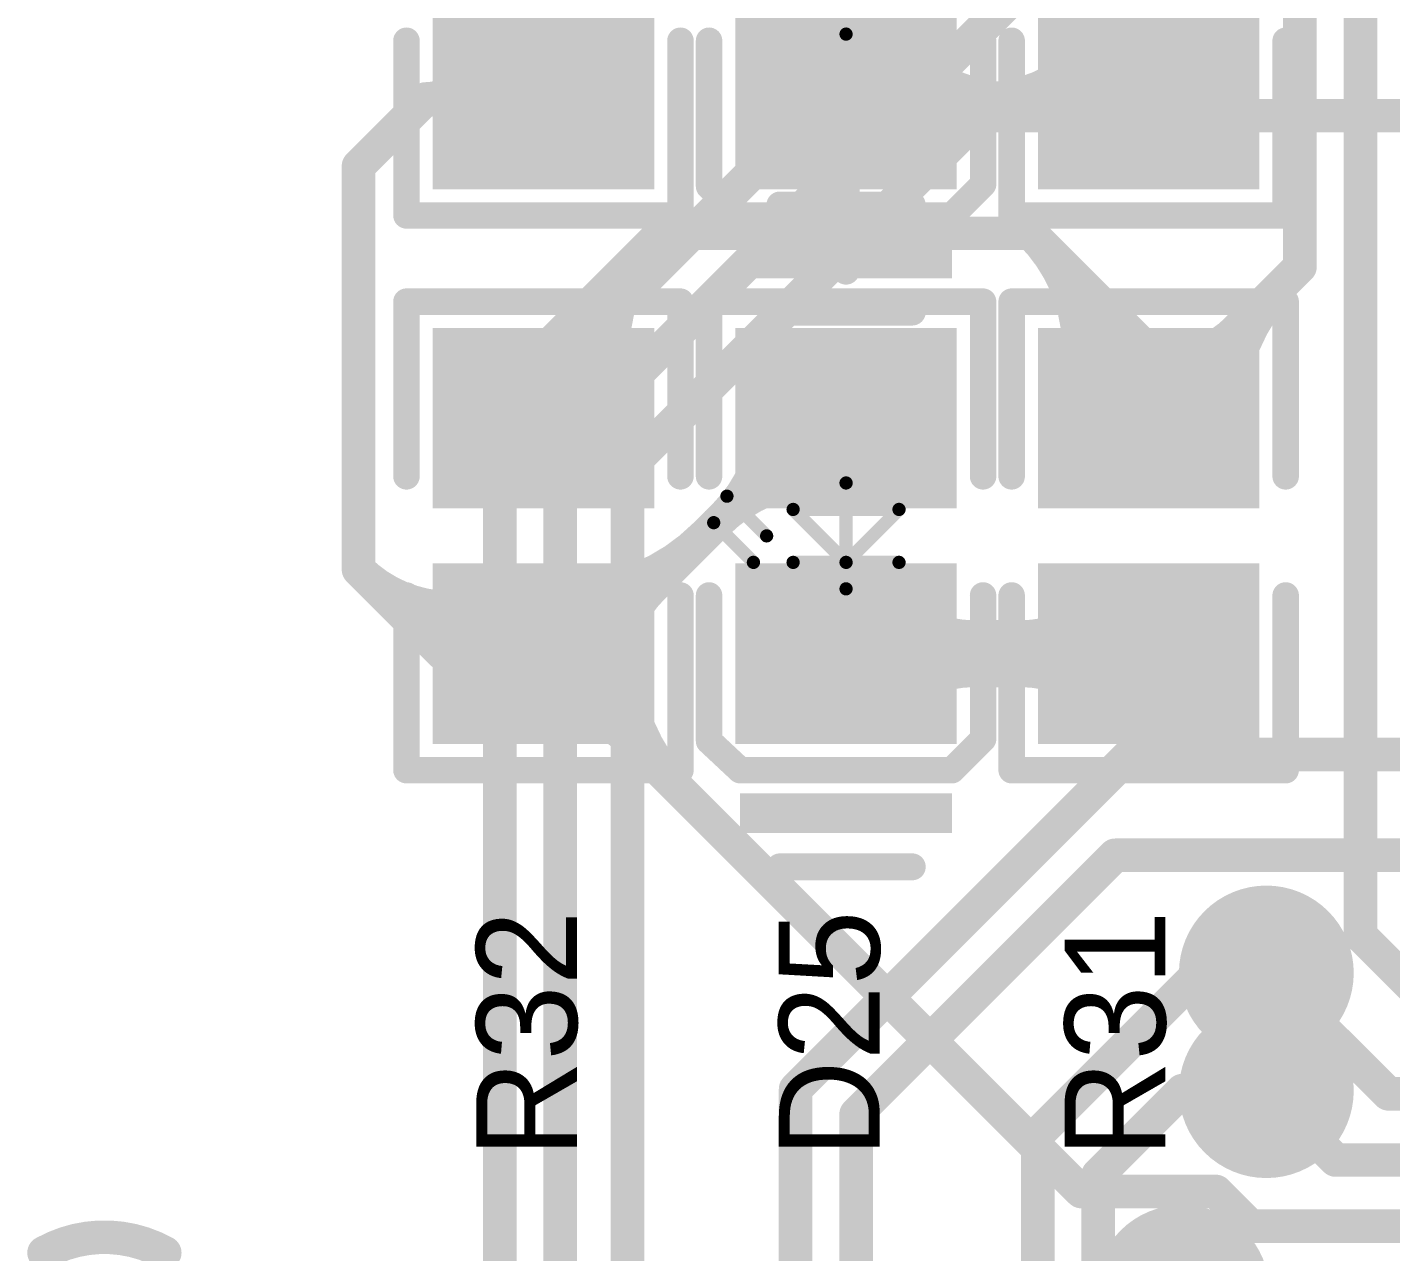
# Model space of a CAD drawing. Header units: millimetres. Extents: x 3.32 to 12.49, y 5.66 to 10.73.
# Drawn here: x 5.6735 to 6.079, y 6.5607 to 6.9249 of the extents above; entities that cross this region are included whole.
import ezdxf

# ---------------------------------------------------------------- set-up
doc = ezdxf.new("R2010")
doc.units = ezdxf.units.MM
doc.header["$MEASUREMENT"] = 0
for name, color, linetype in [('BottomLayer', 5, 'Continuous'), ('InternalPlane1', 76, 'Continuous'), ('InternalPlane2', 16, 'Continuous'), ('Mechanical13', 56, 'Continuous'), ('Mechanical15', 56, 'Continuous'), ('MultiLayer', 9, 'Continuous'), ('TopLayer', 1, 'Continuous'), ('TopOverlay', 2, 'Continuous'), ('TopPaste', 8, 'Continuous'), ('TopSolder', 216, 'Continuous'), ('ViaHoleLayer', 16, 'Continuous')]:
    doc.layers.add(name, color=color, linetype=linetype)

# ---------------------------------------------------------------- blocks, each defined once
blk = doc.blocks.new('0805_R_306')
at = {"layer": 'TopLayer'}
for points in [[(-0.05787, -0.02894), (-0.0122, -0.02894), (-0.05787, 0.02894), (-0.0122, 0.02894)], [(0.0122, -0.02894), (0.05787, -0.02894), (0.0122, 0.02894), (0.05787, 0.02894)]]:
    blk.add_solid(points, dxfattribs=at)
at = {"layer": 'TopOverlay', "const_width": 0.00787}
for points in [[(-0.01772, 0.04075), (-0.06968, 0.04075)], [(-0.06968, -0.04075), (-0.06968, 0.04075)], [(0.06968, 0.04075), (0.01772, 0.04075)], [(0.06968, -0.04075), (0.06968, 0.04075)], [(-0.01772, -0.04075), (-0.06968, -0.04075)], [(0.06968, -0.04075), (0.01772, -0.04075)]]:
    blk.add_lwpolyline(points, dxfattribs=at)
at = {"layer": 'TopOverlay', "const_width": 0.00394}
for points in [[(-0.07165, 0.04075, 1), (-0.06772, 0.04075, 1)], [(-0.07165, 0.04075, 1), (-0.06772, 0.04075, 1)], [(-0.01969, 0.04075, 1), (-0.01575, 0.04075, 1)], [(0.01575, 0.04075, 1), (0.01969, 0.04075, 1)], [(0.06772, 0.04075, 1), (0.07165, 0.04075, 1)], [(0.06772, 0.04075, 1), (0.07165, 0.04075, 1)], [(-0.07165, -0.04075, 1), (-0.06772, -0.04075, 1)], [(-0.07165, -0.04075, 1), (-0.06772, -0.04075, 1)], [(-0.01969, -0.04075, 1), (-0.01575, -0.04075, 1)], [(0.01575, -0.04075, 1), (0.01969, -0.04075, 1)], [(0.06772, -0.04075, 1), (0.07165, -0.04075, 1)], [(0.06772, -0.04075, 1), (0.07165, -0.04075, 1)]]:
    blk.add_lwpolyline(points, format="xyb", close=True, dxfattribs=at)
at = {"layer": 'TopPaste'}
for points in [[(-0.05787, -0.02894), (-0.0122, -0.02894), (-0.05787, 0.02894), (-0.0122, 0.02894)], [(0.0122, -0.02894), (0.05787, -0.02894), (0.0122, 0.02894), (0.05787, 0.02894)]]:
    blk.add_solid(points, dxfattribs=at)
at = {"layer": 'TopSolder'}
for points in [[(-0.06187, -0.03294), (-0.0082, -0.03294), (-0.06187, 0.03294), (-0.0082, 0.03294)], [(0.0082, -0.03294), (0.06187, -0.03294), (0.0082, 0.03294), (0.06187, 0.03294)]]:
    blk.add_solid(points, dxfattribs=at)
blk = doc.blocks.new('0805_R_308')
at = {"layer": 'TopLayer'}
for points in [[(-0.05787, -0.02894), (-0.0122, -0.02894), (-0.05787, 0.02894), (-0.0122, 0.02894)], [(0.0122, -0.02894), (0.05787, -0.02894), (0.0122, 0.02894), (0.05787, 0.02894)]]:
    blk.add_solid(points, dxfattribs=at)
at = {"layer": 'TopOverlay', "const_width": 0.00787}
for points in [[(-0.06968, 0.04075), (-0.01772, 0.04075)], [(-0.06968, 0.04075), (-0.06968, -0.04075)], [(0.01772, 0.04075), (0.06968, 0.04075)], [(0.06968, 0.04075), (0.06968, -0.04075)], [(-0.06968, -0.04075), (-0.01772, -0.04075)], [(0.01772, -0.04075), (0.06968, -0.04075)]]:
    blk.add_lwpolyline(points, dxfattribs=at)
at = {"layer": 'TopOverlay', "const_width": 0.00394}
for points in [[(-0.07165, 0.04075, 1), (-0.06772, 0.04075, 1)], [(-0.07165, 0.04075, 1), (-0.06772, 0.04075, 1)], [(-0.01969, 0.04075, 1), (-0.01575, 0.04075, 1)], [(0.01575, 0.04075, 1), (0.01969, 0.04075, 1)], [(0.06772, 0.04075, 1), (0.07165, 0.04075, 1)], [(0.06772, 0.04075, 1), (0.07165, 0.04075, 1)], [(-0.07165, -0.04075, 1), (-0.06772, -0.04075, 1)], [(-0.07165, -0.04075, 1), (-0.06772, -0.04075, 1)], [(-0.01969, -0.04075, 1), (-0.01575, -0.04075, 1)], [(0.01575, -0.04075, 1), (0.01969, -0.04075, 1)], [(0.06772, -0.04075, 1), (0.07165, -0.04075, 1)], [(0.06772, -0.04075, 1), (0.07165, -0.04075, 1)]]:
    blk.add_lwpolyline(points, format="xyb", close=True, dxfattribs=at)
at = {"layer": 'TopPaste'}
for points in [[(-0.05787, -0.02894), (-0.0122, -0.02894), (-0.05787, 0.02894), (-0.0122, 0.02894)], [(0.0122, -0.02894), (0.05787, -0.02894), (0.0122, 0.02894), (0.05787, 0.02894)]]:
    blk.add_solid(points, dxfattribs=at)
at = {"layer": 'TopSolder'}
for points in [[(-0.06187, -0.03294), (-0.0082, -0.03294), (-0.06187, 0.03294), (-0.0082, 0.03294)], [(0.0082, -0.03294), (0.06187, -0.03294), (0.0082, 0.03294), (0.06187, 0.03294)]]:
    blk.add_solid(points, dxfattribs=at)
blk = doc.blocks.new('0805_R_309')
at = {"layer": 'TopLayer'}
for points in [[(-0.05787, -0.02894), (-0.0122, -0.02894), (-0.05787, 0.02894), (-0.0122, 0.02894)], [(0.0122, -0.02894), (0.05787, -0.02894), (0.0122, 0.02894), (0.05787, 0.02894)]]:
    blk.add_solid(points, dxfattribs=at)
at = {"layer": 'TopOverlay', "const_width": 0.00787}
for points in [[(-0.06968, 0.04075), (-0.01772, 0.04075)], [(-0.06968, 0.04075), (-0.06968, -0.04075)], [(0.01772, 0.04075), (0.06968, 0.04075)], [(0.06968, 0.04075), (0.06968, -0.04075)], [(-0.06968, -0.04075), (-0.01772, -0.04075)], [(0.01772, -0.04075), (0.06968, -0.04075)]]:
    blk.add_lwpolyline(points, dxfattribs=at)
at = {"layer": 'TopOverlay', "const_width": 0.00394}
for points in [[(-0.07165, 0.04075, 1), (-0.06772, 0.04075, 1)], [(-0.07165, 0.04075, 1), (-0.06772, 0.04075, 1)], [(-0.01969, 0.04075, 1), (-0.01575, 0.04075, 1)], [(0.01575, 0.04075, 1), (0.01969, 0.04075, 1)], [(0.06772, 0.04075, 1), (0.07165, 0.04075, 1)], [(0.06772, 0.04075, 1), (0.07165, 0.04075, 1)], [(-0.07165, -0.04075, 1), (-0.06772, -0.04075, 1)], [(-0.07165, -0.04075, 1), (-0.06772, -0.04075, 1)], [(-0.01969, -0.04075, 1), (-0.01575, -0.04075, 1)], [(0.01575, -0.04075, 1), (0.01969, -0.04075, 1)], [(0.06772, -0.04075, 1), (0.07165, -0.04075, 1)], [(0.06772, -0.04075, 1), (0.07165, -0.04075, 1)]]:
    blk.add_lwpolyline(points, format="xyb", close=True, dxfattribs=at)
at = {"layer": 'TopPaste'}
for points in [[(-0.05787, -0.02894), (-0.0122, -0.02894), (-0.05787, 0.02894), (-0.0122, 0.02894)], [(0.0122, -0.02894), (0.05787, -0.02894), (0.0122, 0.02894), (0.05787, 0.02894)]]:
    blk.add_solid(points, dxfattribs=at)
at = {"layer": 'TopSolder'}
for points in [[(-0.06187, -0.03294), (-0.0082, -0.03294), (-0.06187, 0.03294), (-0.0082, 0.03294)], [(0.0082, -0.03294), (0.06187, -0.03294), (0.0082, 0.03294), (0.06187, 0.03294)]]:
    blk.add_solid(points, dxfattribs=at)
blk = doc.blocks.new('0805_LED_S1_372')
at = {"layer": 'Mechanical13', "const_width": 0.00394}
for points in [[(0.00394, 0.03937), (-0.00787, 0.02756)], [(0.01181, 0.03543), (0, 0.02362)], [(-0.00787, 0.01575), (-0.00787, -0.01575)], [(0.00787, 0.01575), (-0.00787, 0)], [(0.00787, 0.01575), (0.00787, -0.01575)], [(-0.01575, 0), (0.01575, 0)], [(-0.00787, 0), (0.00787, -0.01575)]]:
    blk.add_lwpolyline(points, dxfattribs=at)
at = {"layer": 'Mechanical13', "const_width": 0.00197}
for points in [[(0.00295, 0.03937, 1), (0.00492, 0.03937, 1)], [(0.01083, 0.03543, 1), (0.0128, 0.03543, 1)], [(-0.00886, 0.02756, 1), (-0.00689, 0.02756, 1)], [(-0.00098, 0.02362, 1), (0.00098, 0.02362, 1)], [(-0.00886, 0.01575, 1), (-0.00689, 0.01575, 1)], [(0.00689, 0.01575, 1), (0.00886, 0.01575, 1)], [(0.00689, 0.01575, 1), (0.00886, 0.01575, 1)], [(-0.01673, 0, 1), (-0.01476, 0, 1)], [(-0.00886, 0, 1), (-0.00689, 0, 1)], [(-0.00886, 0, 1), (-0.00689, 0, 1)], [(0.01476, 0, 1), (0.01673, 0, 1)], [(-0.00886, -0.01575, 1), (-0.00689, -0.01575, 1)], [(0.00689, -0.01575, 1), (0.00886, -0.01575, 1)], [(0.00689, -0.01575, 1), (0.00886, -0.01575, 1)]]:
    blk.add_lwpolyline(points, format="xyb", close=True, dxfattribs=at)
at = {"layer": 'Mechanical15', "const_width": 0.004}
for points in [[(-0.10043, 0.01969, 1), (-0.09643, 0.01969, 1)], [(0.09643, 0.01969, 1), (0.10043, 0.01969, 1)], [(0.07674, 0, 1), (0.08074, 0, 1)], [(0.11611, 0, 1), (0.12011, 0, 1)], [(-0.10043, -0.01969, 1), (-0.09643, -0.01969, 1)], [(0.09643, -0.01969, 1), (0.10043, -0.01969, 1)]]:
    blk.add_lwpolyline(points, format="xyb", close=True, dxfattribs=at)
at = {"layer": 'Mechanical15', "const_width": 0.008}
for points in [[(-0.09843, 0.01969), (-0.09843, -0.01969)], [(0.09843, 0.01969), (0.09843, -0.01969)], [(0.07874, 0), (0.11811, 0)]]:
    blk.add_lwpolyline(points, dxfattribs=at)
at = {"layer": 'TopLayer'}
for points in [[(-0.0122, 0.02894), (-0.05787, 0.02894), (-0.0122, -0.02894), (-0.05787, -0.02894)], [(0.05787, 0.02894), (0.0122, 0.02894), (0.05787, -0.02894), (0.0122, -0.02894)]]:
    blk.add_solid(points, dxfattribs=at)
at = {"layer": 'TopOverlay', "const_width": 0.00787}
for points in [[(-0.06102, 0.04075), (-0.06968, 0.0315)], [(-0.06102, 0.04075), (-0.01772, 0.04075)], [(0.01772, 0.04075), (0.06968, 0.04075)], [(0.06968, 0.04075), (0.06968, -0.04075)], [(-0.06968, 0.0315), (-0.06968, -0.0315)], [(-0.06968, -0.0315), (-0.06043, -0.04075)], [(-0.06043, -0.04075), (-0.01772, -0.04075)], [(0.01772, -0.04075), (0.06968, -0.04075)]]:
    blk.add_lwpolyline(points, dxfattribs=at)
at = {"layer": 'TopOverlay', "const_width": 0.00394}
for points in [[(-0.06299, 0.04075, 1), (-0.05906, 0.04075, 1)], [(-0.06299, 0.04075, 1), (-0.05906, 0.04075, 1)], [(-0.01969, 0.04075, 1), (-0.01575, 0.04075, 1)], [(0.01575, 0.04075, 1), (0.01969, 0.04075, 1)], [(0.06772, 0.04075, 1), (0.07165, 0.04075, 1)], [(0.06772, 0.04075, 1), (0.07165, 0.04075, 1)], [(-0.07165, 0.0315, 1), (-0.06772, 0.0315, 1)], [(-0.07165, 0.0315, 1), (-0.06772, 0.0315, 1)], [(-0.07165, -0.0315, 1), (-0.06772, -0.0315, 1)], [(-0.07165, -0.0315, 1), (-0.06772, -0.0315, 1)], [(-0.0624, -0.04075, 1), (-0.05846, -0.04075, 1)], [(-0.0624, -0.04075, 1), (-0.05846, -0.04075, 1)], [(-0.01969, -0.04075, 1), (-0.01575, -0.04075, 1)], [(0.01575, -0.04075, 1), (0.01969, -0.04075, 1)], [(0.06772, -0.04075, 1), (0.07165, -0.04075, 1)], [(0.06772, -0.04075, 1), (0.07165, -0.04075, 1)]]:
    blk.add_lwpolyline(points, format="xyb", close=True, dxfattribs=at)
at = {"layer": 'TopOverlay'}
blk.add_solid([(-0.08839, -0.0315), (-0.07657, -0.0315), (-0.08839, 0.0315), (-0.07657, 0.0315)], dxfattribs=at)
at = {"layer": 'TopPaste'}
for points in [[(-0.0122, 0.02894), (-0.05787, 0.02894), (-0.0122, -0.02894), (-0.05787, -0.02894)], [(0.05787, 0.02894), (0.0122, 0.02894), (0.05787, -0.02894), (0.0122, -0.02894)]]:
    blk.add_solid(points, dxfattribs=at)
at = {"layer": 'TopSolder'}
for points in [[(-0.0082, 0.03294), (-0.06187, 0.03294), (-0.0082, -0.03294), (-0.06187, -0.03294)], [(0.06187, 0.03294), (0.0082, 0.03294), (0.06187, -0.03294), (0.0082, -0.03294)]]:
    blk.add_solid(points, dxfattribs=at)
blk = doc.blocks.new('0805_LED_S1_465')
at = {"layer": 'Mechanical13', "const_width": 0.00394}
for points in [[(0.00394, 0.03937), (-0.00787, 0.02756)], [(0.01181, 0.03543), (0, 0.02362)], [(-0.00787, 0.01575), (-0.00787, -0.01575)], [(0.00787, 0.01575), (-0.00787, 0)], [(0.00787, 0.01575), (0.00787, -0.01575)], [(-0.01575, 0), (0.01575, 0)], [(-0.00787, 0), (0.00787, -0.01575)]]:
    blk.add_lwpolyline(points, dxfattribs=at)
at = {"layer": 'Mechanical13', "const_width": 0.00197}
for points in [[(0.00295, 0.03937, 1), (0.00492, 0.03937, 1)], [(0.01083, 0.03543, 1), (0.0128, 0.03543, 1)], [(-0.00886, 0.02756, 1), (-0.00689, 0.02756, 1)], [(-0.00098, 0.02362, 1), (0.00098, 0.02362, 1)], [(-0.00886, 0.01575, 1), (-0.00689, 0.01575, 1)], [(0.00689, 0.01575, 1), (0.00886, 0.01575, 1)], [(0.00689, 0.01575, 1), (0.00886, 0.01575, 1)], [(-0.01673, 0, 1), (-0.01476, 0, 1)], [(-0.00886, 0, 1), (-0.00689, 0, 1)], [(-0.00886, 0, 1), (-0.00689, 0, 1)], [(0.01476, 0, 1), (0.01673, 0, 1)], [(-0.00886, -0.01575, 1), (-0.00689, -0.01575, 1)], [(0.00689, -0.01575, 1), (0.00886, -0.01575, 1)], [(0.00689, -0.01575, 1), (0.00886, -0.01575, 1)]]:
    blk.add_lwpolyline(points, format="xyb", close=True, dxfattribs=at)
at = {"layer": 'Mechanical15', "const_width": 0.004}
for points in [[(-0.10043, 0.01969, 1), (-0.09643, 0.01969, 1)], [(0.09643, 0.01969, 1), (0.10043, 0.01969, 1)], [(0.07674, 0, 1), (0.08074, 0, 1)], [(0.11611, 0, 1), (0.12011, 0, 1)], [(-0.10043, -0.01969, 1), (-0.09643, -0.01969, 1)], [(0.09643, -0.01969, 1), (0.10043, -0.01969, 1)]]:
    blk.add_lwpolyline(points, format="xyb", close=True, dxfattribs=at)
at = {"layer": 'Mechanical15', "const_width": 0.008}
for points in [[(-0.09843, 0.01969), (-0.09843, -0.01969)], [(0.09843, 0.01969), (0.09843, -0.01969)], [(0.07874, 0), (0.11811, 0)]]:
    blk.add_lwpolyline(points, dxfattribs=at)
at = {"layer": 'TopLayer'}
for points in [[(-0.0122, 0.02894), (-0.05787, 0.02894), (-0.0122, -0.02894), (-0.05787, -0.02894)], [(0.05787, 0.02894), (0.0122, 0.02894), (0.05787, -0.02894), (0.0122, -0.02894)]]:
    blk.add_solid(points, dxfattribs=at)
at = {"layer": 'TopOverlay', "const_width": 0.00787}
for points in [[(-0.06102, 0.04075), (-0.06968, 0.0315)], [(-0.06102, 0.04075), (-0.01772, 0.04075)], [(0.01772, 0.04075), (0.06968, 0.04075)], [(0.06968, 0.04075), (0.06968, -0.04075)], [(-0.06968, 0.0315), (-0.06968, -0.0315)], [(-0.06968, -0.0315), (-0.06043, -0.04075)], [(-0.06043, -0.04075), (-0.01772, -0.04075)], [(0.01772, -0.04075), (0.06968, -0.04075)]]:
    blk.add_lwpolyline(points, dxfattribs=at)
at = {"layer": 'TopOverlay', "const_width": 0.00394}
for points in [[(-0.06299, 0.04075, 1), (-0.05906, 0.04075, 1)], [(-0.06299, 0.04075, 1), (-0.05906, 0.04075, 1)], [(-0.01969, 0.04075, 1), (-0.01575, 0.04075, 1)], [(0.01575, 0.04075, 1), (0.01969, 0.04075, 1)], [(0.06772, 0.04075, 1), (0.07165, 0.04075, 1)], [(0.06772, 0.04075, 1), (0.07165, 0.04075, 1)], [(-0.07165, 0.0315, 1), (-0.06772, 0.0315, 1)], [(-0.07165, 0.0315, 1), (-0.06772, 0.0315, 1)], [(-0.07165, -0.0315, 1), (-0.06772, -0.0315, 1)], [(-0.07165, -0.0315, 1), (-0.06772, -0.0315, 1)], [(-0.0624, -0.04075, 1), (-0.05846, -0.04075, 1)], [(-0.0624, -0.04075, 1), (-0.05846, -0.04075, 1)], [(-0.01969, -0.04075, 1), (-0.01575, -0.04075, 1)], [(0.01575, -0.04075, 1), (0.01969, -0.04075, 1)], [(0.06772, -0.04075, 1), (0.07165, -0.04075, 1)], [(0.06772, -0.04075, 1), (0.07165, -0.04075, 1)]]:
    blk.add_lwpolyline(points, format="xyb", close=True, dxfattribs=at)
at = {"layer": 'TopOverlay'}
blk.add_solid([(-0.08839, -0.0315), (-0.07657, -0.0315), (-0.08839, 0.0315), (-0.07657, 0.0315)], dxfattribs=at)
at = {"layer": 'TopPaste'}
for points in [[(-0.0122, 0.02894), (-0.05787, 0.02894), (-0.0122, -0.02894), (-0.05787, -0.02894)], [(0.05787, 0.02894), (0.0122, 0.02894), (0.05787, -0.02894), (0.0122, -0.02894)]]:
    blk.add_solid(points, dxfattribs=at)
at = {"layer": 'TopSolder'}
for points in [[(-0.0082, 0.03294), (-0.06187, 0.03294), (-0.0082, -0.03294), (-0.06187, -0.03294)], [(0.06187, 0.03294), (0.0082, 0.03294), (0.06187, -0.03294), (0.0082, -0.03294)]]:
    blk.add_solid(points, dxfattribs=at)
blk = doc.blocks.new('0805_R_466')
at = {"layer": 'TopLayer'}
for points in [[(-0.05787, -0.02894), (-0.0122, -0.02894), (-0.05787, 0.02894), (-0.0122, 0.02894)], [(0.0122, -0.02894), (0.05787, -0.02894), (0.0122, 0.02894), (0.05787, 0.02894)]]:
    blk.add_solid(points, dxfattribs=at)
at = {"layer": 'TopOverlay', "const_width": 0.00787}
for points in [[(-0.06968, 0.04075), (-0.01772, 0.04075)], [(-0.06968, 0.04075), (-0.06968, -0.04075)], [(0.01772, 0.04075), (0.06968, 0.04075)], [(0.06968, 0.04075), (0.06968, -0.04075)], [(-0.06968, -0.04075), (-0.01772, -0.04075)], [(0.01772, -0.04075), (0.06968, -0.04075)]]:
    blk.add_lwpolyline(points, dxfattribs=at)
at = {"layer": 'TopOverlay', "const_width": 0.00394}
for points in [[(-0.07165, 0.04075, 1), (-0.06772, 0.04075, 1)], [(-0.07165, 0.04075, 1), (-0.06772, 0.04075, 1)], [(-0.01969, 0.04075, 1), (-0.01575, 0.04075, 1)], [(0.01575, 0.04075, 1), (0.01969, 0.04075, 1)], [(0.06772, 0.04075, 1), (0.07165, 0.04075, 1)], [(0.06772, 0.04075, 1), (0.07165, 0.04075, 1)], [(-0.07165, -0.04075, 1), (-0.06772, -0.04075, 1)], [(-0.07165, -0.04075, 1), (-0.06772, -0.04075, 1)], [(-0.01969, -0.04075, 1), (-0.01575, -0.04075, 1)], [(0.01575, -0.04075, 1), (0.01969, -0.04075, 1)], [(0.06772, -0.04075, 1), (0.07165, -0.04075, 1)], [(0.06772, -0.04075, 1), (0.07165, -0.04075, 1)]]:
    blk.add_lwpolyline(points, format="xyb", close=True, dxfattribs=at)
at = {"layer": 'TopPaste'}
for points in [[(-0.05787, -0.02894), (-0.0122, -0.02894), (-0.05787, 0.02894), (-0.0122, 0.02894)], [(0.0122, -0.02894), (0.05787, -0.02894), (0.0122, 0.02894), (0.05787, 0.02894)]]:
    blk.add_solid(points, dxfattribs=at)
at = {"layer": 'TopSolder'}
for points in [[(-0.06187, -0.03294), (-0.0082, -0.03294), (-0.06187, 0.03294), (-0.0082, 0.03294)], [(0.0082, -0.03294), (0.06187, -0.03294), (0.0082, 0.03294), (0.06187, 0.03294)]]:
    blk.add_solid(points, dxfattribs=at)

msp = doc.modelspace()

# ---------------------------------------------------------------- linework, layer by layer
at = {"layer": 'BottomLayer', "const_width": 0.01}
for points in [[(5.81401, 6.80657), (5.9711, 6.96366)], [(5.83201, 6.79912), (5.96655, 6.93366)], [(5.85201, 6.79366), (5.95701, 6.89866)], [(5.95701, 6.89866), (6.24701, 6.89866)], [(5.81401, 6.10031), (5.81401, 6.80657)], [(5.83201, 6.09285), (5.83201, 6.79912)], [(5.85201, 5.81866), (5.85201, 6.79366)], [(5.90201, 6.60912), (6.00155, 6.70866)], [(6.00155, 6.70866), (6.11701, 6.70866)], [(5.92001, 6.60166), (5.99701, 6.67866)], [(5.99701, 6.67866), (6.11701, 6.67866)], [(5.97401, 6.59566), (6.02201, 6.64366)], [(6.02201, 6.64366), (6.04201, 6.64366)], [(5.90201, 5.84866), (5.90201, 6.60912)], [(5.99201, 6.58366), (6.01701, 6.60866)], [(6.01701, 6.60866), (6.04201, 6.60866)], [(5.92001, 5.86566), (5.92001, 6.60166)], [(5.97401, 6.04866), (5.97401, 6.59566)], [(5.99201, 6.05866), (5.99201, 6.58366)]]:
    msp.add_lwpolyline(points, dxfattribs=at)
at = {"layer": 'BottomLayer'}
for points, const_width in [([(5.95451, 6.89866, 1), (5.95951, 6.89866, 1)], 0.005), ([(5.95451, 6.89866, 1), (5.95951, 6.89866, 1)], 0.005), ([(5.81151, 6.80657, 1), (5.81651, 6.80657, 1)], 0.005), ([(5.81151, 6.80657, 1), (5.81651, 6.80657, 1)], 0.005), ([(5.82951, 6.79912, 1), (5.83451, 6.79912, 1)], 0.005), ([(5.82951, 6.79912, 1), (5.83451, 6.79912, 1)], 0.005), ([(5.84951, 6.79366, 1), (5.85451, 6.79366, 1)], 0.005), ([(5.84951, 6.79366, 1), (5.85451, 6.79366, 1)], 0.005), ([(5.99905, 6.70866, 1), (6.00405, 6.70866, 1)], 0.005), ([(5.99905, 6.70866, 1), (6.00405, 6.70866, 1)], 0.005), ([(5.99451, 6.67866, 1), (5.99951, 6.67866, 1)], 0.005), ([(5.99451, 6.67866, 1), (5.99951, 6.67866, 1)], 0.005), ([(6.03601, 6.64366, 1), (6.04801, 6.64366, 1)], 0.012), ([(6.03456, 6.64861, 1), (6.03956, 6.64861, 1)], 0.005), ([(6.01951, 6.64366, 1), (6.02451, 6.64366, 1)], 0.005), ([(6.01951, 6.64366, 1), (6.02451, 6.64366, 1)], 0.005), ([(6.02261, 6.64366, 1), (6.02761, 6.64366, 1)], 0.005), ([(6.02261, 6.64366, 1), (6.02761, 6.64366, 1)], 0.005), ([(6.03951, 6.64366, 1), (6.04451, 6.64366, 1)], 0.005), ([(6.03456, 6.63871, 1), (6.03956, 6.63871, 1)], 0.005), ([(6.03601, 6.60866, 1), (6.04801, 6.60866, 1)], 0.012), ([(6.03456, 6.61361, 1), (6.03956, 6.61361, 1)], 0.005), ([(5.89951, 6.60912, 1), (5.90451, 6.60912, 1)], 0.005), ([(5.89951, 6.60912, 1), (5.90451, 6.60912, 1)], 0.005), ([(6.01451, 6.60866, 1), (6.01951, 6.60866, 1)], 0.005), ([(6.01451, 6.60866, 1), (6.01951, 6.60866, 1)], 0.005), ([(6.02261, 6.60866, 1), (6.02761, 6.60866, 1)], 0.005), ([(6.02261, 6.60866, 1), (6.02761, 6.60866, 1)], 0.005), ([(6.03951, 6.60866, 1), (6.04451, 6.60866, 1)], 0.005), ([(5.91751, 6.60166, 1), (5.92251, 6.60166, 1)], 0.005), ([(5.91751, 6.60166, 1), (5.92251, 6.60166, 1)], 0.005), ([(6.03456, 6.60371, 1), (6.03956, 6.60371, 1)], 0.005), ([(5.97151, 6.59566, 1), (5.97651, 6.59566, 1)], 0.005), ([(5.97151, 6.59566, 1), (5.97651, 6.59566, 1)], 0.005), ([(5.98951, 6.58366, 1), (5.99451, 6.58366, 1)], 0.005), ([(5.98951, 6.58366, 1), (5.99451, 6.58366, 1)], 0.005)]:
    msp.add_lwpolyline(points, format="xyb", close=True, dxfattribs=dict(at, const_width=const_width))
at = {"layer": 'BottomLayer', "const_width": 0.01}
for points in [[(6.03706, 6.64861, -0.198912), (6.02511, 6.64366)], [(6.02511, 6.64366, -0.198912), (6.03706, 6.63871)], [(6.03706, 6.61361, -0.198912), (6.02511, 6.60866)], [(6.02511, 6.60866, -0.198912), (6.03706, 6.60371)]]:
    msp.add_lwpolyline(points, format="xyb", dxfattribs=at)
at = {"layer": 'InternalPlane1'}
for points, const_width in [([(6.02901, 6.64366, 1), (6.05501, 6.64366, 1)], 0.026), ([(6.02901, 6.60866, 1), (6.05501, 6.60866, 1)], 0.026), ([(6.00401, 6.54866, 1), (6.03001, 6.54866, 1)], 0.026), ([(5.67598, 6.56043, 1), (5.68098, 6.56043, 1)], 0.005), ([(5.71186, 6.56043, 1), (5.71686, 6.56043, 1)], 0.005)]:
    msp.add_lwpolyline(points, format="xyb", close=True, dxfattribs=dict(at, const_width=const_width))
at = {"layer": 'InternalPlane1', "const_width": 0.01}
msp.add_lwpolyline([(5.67848, 6.56043, -0.258618), (5.71436, 6.56043)], format="xyb", dxfattribs=at)
at = {"layer": 'InternalPlane2', "const_width": 0.026}
for points in [[(6.02901, 6.64366, 1), (6.05501, 6.64366, 1)], [(6.02901, 6.60866, 1), (6.05501, 6.60866, 1)], [(6.00401, 6.54866, 1), (6.03001, 6.54866, 1)]]:
    msp.add_lwpolyline(points, format="xyb", close=True, dxfattribs=at)
at = {"layer": 'MultiLayer', "const_width": 0.012}
for points in [[(6.03601, 6.64366, 1), (6.04801, 6.64366, 1)], [(6.03601, 6.60866, 1), (6.04801, 6.60866, 1)]]:
    msp.add_lwpolyline(points, format="xyb", close=True, dxfattribs=at)
at = {"layer": 'TopLayer'}
for points, const_width in [([(6.07001, 6.65485), (6.07001, 7.02066)], 0.01), ([(6.05201, 6.8537), (6.05201, 6.96366)], 0.01), ([(5.77201, 6.88366), (5.79197, 6.90362)], 0.01), ([(5.79197, 6.90362), (5.82701, 6.90362)], 0.01), ([(5.91701, 6.90362), (6.00701, 6.90362)], 0.01), ([(5.77201, 6.76366), (5.77201, 6.88366)], 0.01), ([(5.82701, 6.82866), (5.86201, 6.86366)], 0.01), ([(5.86201, 6.86366), (5.97201, 6.86366)], 0.01), ([(5.97201, 6.86366), (6.00701, 6.82866)], 0.01), ([(6.00701, 6.8087), (6.05201, 6.8537)], 0.01), ([(5.82701, 6.8087), (5.82701, 6.82866)], 0.01), ([(6.00701, 6.8087), (6.00701, 6.82866)], 0.01), ([(5.83978, 6.73862), (5.90986, 6.8087)], 0.01), ([(5.77201, 6.76366), (5.79705, 6.73862)], 0.01), ([(5.91701, 6.73862), (6.00701, 6.73862)], 0.02), ([(5.79705, 6.73862), (5.82701, 6.73862)], 0.01), ([(5.82701, 6.73862), (5.83978, 6.73862)], 0.01), ([(5.82701, 6.73862), (5.98697, 6.57866)], 0.01), ([(6.07001, 6.65485), (6.09746, 6.6274)], 0.01), ([(6.04201, 6.64366), (6.04236, 6.64366)], 0.01), ([(6.04236, 6.64366), (6.07831, 6.60772)], 0.01), ([(6.04201, 6.60866), (6.06264, 6.58803)], 0.01), ([(6.07831, 6.60772), (6.21976, 6.60772)], 0.01), ([(6.06264, 6.58803), (6.21976, 6.58803)], 0.01), ([(5.98697, 6.57866), (6.02701, 6.57866)], 0.01), ([(6.02701, 6.57866), (6.03732, 6.56835)], 0.01), ([(6.03732, 6.56835), (6.21976, 6.56835)], 0.01)]:
    msp.add_lwpolyline(points, dxfattribs=dict(at, const_width=const_width))
for points, const_width in [([(5.96617, 6.90362, -0.198912), (5.93572, 6.91623)], 0.01), ([(5.98829, 6.91623, -0.198912), (5.95785, 6.90362)], 0.01), ([(5.80497, 6.91164, -0.283419), (5.79197, 6.90362)], 0.01), ([(5.79197, 6.90362, -0.283419), (5.80497, 6.89561)], 0.01), ([(5.93572, 6.89101, -0.198912), (5.96617, 6.90362)], 0.01), ([(5.95785, 6.90362, -0.198912), (5.98829, 6.89101)], 0.01), ([(5.85008, 6.81418, -0.281553), (5.86201, 6.86366)], 0.01), ([(5.97201, 6.86366, -0.281553), (5.98393, 6.81418)], 0.01), ([(5.84057, 6.81111, -0.281553), (5.85044, 6.8521)], 0.01), ([(5.98357, 6.8521, -0.281553), (5.99345, 6.81111)], 0.01), ([(6.03094, 6.8087, -0.198912), (6.04787, 6.84956)], 0.01), ([(5.83105, 6.80804, -0.281553), (5.83888, 6.84054)], 0.01), ([(5.99513, 6.84054, -0.281553), (6.00297, 6.80804)], 0.01), ([(6.03314, 6.83483, -0.198912), (6.01311, 6.82654)], 0.01), ([(6.02094, 6.8087, -0.198912), (6.0308, 6.83249)], 0.01), ([(5.89307, 6.8087, -0.198912), (5.8812, 6.78004)], 0.01), ([(5.87867, 6.77752, -0.198912), (5.91091, 6.79087)], 0.01), ([(5.87494, 6.77378, -0.198912), (5.83311, 6.75646)], 0.01), ([(5.81418, 6.75514, -0.301704), (5.77201, 6.76366)], 0.01), ([(5.85787, 6.75671, -0.198912), (5.83311, 6.74646)], 0.01), ([(5.85094, 6.73862, -0.198912), (5.85884, 6.75768)], 0.01), ([(5.81795, 6.74588, -0.301704), (5.78266, 6.75301)], 0.01), ([(5.9541, 6.73862, -0.198912), (5.93219, 6.7477)], 0.02), ([(5.99183, 6.7477, -0.198912), (5.96992, 6.73862)], 0.02), ([(5.8038, 6.74367, -0.332462), (5.79705, 6.73862)], 0.01), ([(5.93219, 6.72955, -0.198912), (5.9541, 6.73862)], 0.02), ([(5.96992, 6.73862, -0.198912), (5.99183, 6.72955)], 0.02), ([(5.82172, 6.73662, -0.301704), (5.79331, 6.74236)], 0.01), ([(5.79705, 6.73862, -0.332462), (5.8038, 6.73357)], 0.01), ([(5.8508, 6.71483, -0.198912), (5.84094, 6.73862)], 0.01), ([(5.86787, 6.69776, -0.198912), (5.85094, 6.73862)], 0.01), ([(5.83311, 6.72079, -0.198912), (5.85314, 6.71249)], 0.01), ([(6.05371, 6.63232, -0.198912), (6.04901, 6.64366)], 0.01), ([(6.04201, 6.63666, -0.198912), (6.05456, 6.63146)], 0.01), ([(6.05396, 6.59671, -0.198912), (6.04901, 6.60866)], 0.01), ([(6.04201, 6.60166, -0.198912), (6.05396, 6.59671)], 0.01)]:
    msp.add_lwpolyline(points, format="xyb", dxfattribs=dict(at, const_width=const_width))
for points, const_width in [([(5.93322, 6.91623, 1), (5.93822, 6.91623, 1)], 0.005), ([(5.98579, 6.91623, 1), (5.99079, 6.91623, 1)], 0.005), ([(5.80247, 6.91164, 1), (5.80747, 6.91164, 1)], 0.005), ([(5.78947, 6.90362, 1), (5.79447, 6.90362, 1)], 0.005), ([(5.78947, 6.90362, 1), (5.79447, 6.90362, 1)], 0.005), ([(5.78947, 6.90362, 1), (5.79447, 6.90362, 1)], 0.005), ([(5.78947, 6.90362, 1), (5.79447, 6.90362, 1)], 0.005), ([(5.82451, 6.90362, 1), (5.82951, 6.90362, 1)], 0.005), ([(5.91451, 6.90362, 1), (5.91951, 6.90362, 1)], 0.005), ([(5.95535, 6.90362, 1), (5.96035, 6.90362, 1)], 0.005), ([(5.95535, 6.90362, 1), (5.96035, 6.90362, 1)], 0.005), ([(5.96367, 6.90362, 1), (5.96867, 6.90362, 1)], 0.005), ([(5.96367, 6.90362, 1), (5.96867, 6.90362, 1)], 0.005), ([(6.00451, 6.90362, 1), (6.00951, 6.90362, 1)], 0.005), ([(5.80247, 6.89561, 1), (5.80747, 6.89561, 1)], 0.005), ([(5.93322, 6.89101, 1), (5.93822, 6.89101, 1)], 0.005), ([(5.98579, 6.89101, 1), (5.99079, 6.89101, 1)], 0.005), ([(5.76951, 6.88366, 1), (5.77451, 6.88366, 1)], 0.005), ([(5.76951, 6.88366, 1), (5.77451, 6.88366, 1)], 0.005), ([(5.85951, 6.86366, 1), (5.86451, 6.86366, 1)], 0.005), ([(5.85951, 6.86366, 1), (5.86451, 6.86366, 1)], 0.005), ([(5.85951, 6.86366, 1), (5.86451, 6.86366, 1)], 0.005), ([(5.96951, 6.86366, 1), (5.97451, 6.86366, 1)], 0.005), ([(5.96951, 6.86366, 1), (5.97451, 6.86366, 1)], 0.005), ([(5.96951, 6.86366, 1), (5.97451, 6.86366, 1)], 0.005), ([(6.04951, 6.8537, 1), (6.05451, 6.8537, 1)], 0.005), ([(6.04951, 6.8537, 1), (6.05451, 6.8537, 1)], 0.005), ([(5.84794, 6.8521, 1), (5.85294, 6.8521, 1)], 0.005), ([(5.98107, 6.8521, 1), (5.98607, 6.8521, 1)], 0.005), ([(6.04537, 6.84956, 1), (6.05037, 6.84956, 1)], 0.005), ([(5.83638, 6.84054, 1), (5.84138, 6.84054, 1)], 0.005), ([(5.99263, 6.84054, 1), (5.99763, 6.84054, 1)], 0.005), ([(6.0283, 6.83249, 1), (6.0333, 6.83249, 1)], 0.005), ([(6.03064, 6.83483, 1), (6.03564, 6.83483, 1)], 0.005), ([(5.82451, 6.82866, 1), (5.82951, 6.82866, 1)], 0.005), ([(5.82451, 6.82866, 1), (5.82951, 6.82866, 1)], 0.005), ([(6.00451, 6.82866, 1), (6.00951, 6.82866, 1)], 0.005), ([(6.00451, 6.82866, 1), (6.00951, 6.82866, 1)], 0.005), ([(6.01061, 6.82654, 1), (6.01561, 6.82654, 1)], 0.005), ([(5.84758, 6.81418, 1), (5.85258, 6.81418, 1)], 0.005), ([(5.98143, 6.81418, 1), (5.98643, 6.81418, 1)], 0.005), ([(5.82451, 6.8087, 1), (5.82951, 6.8087, 1)], 0.005), ([(5.82855, 6.80804, 1), (5.83355, 6.80804, 1)], 0.005), ([(5.83807, 6.81111, 1), (5.84307, 6.81111, 1)], 0.005), ([(5.89057, 6.8087, 1), (5.89557, 6.8087, 1)], 0.005), ([(5.90736, 6.8087, 1), (5.91236, 6.8087, 1)], 0.005), ([(5.99095, 6.81111, 1), (5.99595, 6.81111, 1)], 0.005), ([(6.00047, 6.80804, 1), (6.00547, 6.80804, 1)], 0.005), ([(6.00451, 6.8087, 1), (6.00951, 6.8087, 1)], 0.005), ([(6.00451, 6.8087, 1), (6.00951, 6.8087, 1)], 0.005), ([(6.01844, 6.8087, 1), (6.02344, 6.8087, 1)], 0.005), ([(6.02844, 6.8087, 1), (6.03344, 6.8087, 1)], 0.005), ([(5.90841, 6.79087, 1), (5.91341, 6.79087, 1)], 0.005), ([(5.8787, 6.78004, 1), (5.8837, 6.78004, 1)], 0.005), ([(5.87617, 6.77752, 1), (5.88117, 6.77752, 1)], 0.005), ([(5.87244, 6.77378, 1), (5.87744, 6.77378, 1)], 0.005), ([(5.76951, 6.76366, 1), (5.77451, 6.76366, 1)], 0.005), ([(5.76951, 6.76366, 1), (5.77451, 6.76366, 1)], 0.005), ([(5.76951, 6.76366, 1), (5.77451, 6.76366, 1)], 0.005), ([(5.83061, 6.75646, 1), (5.83561, 6.75646, 1)], 0.005), ([(5.85537, 6.75671, 1), (5.86037, 6.75671, 1)], 0.005), ([(5.85634, 6.75768, 1), (5.86134, 6.75768, 1)], 0.005), ([(5.78016, 6.75301, 1), (5.78516, 6.75301, 1)], 0.005), ([(5.81168, 6.75514, 1), (5.81668, 6.75514, 1)], 0.005), ([(5.92719, 6.7477, 1), (5.93719, 6.7477, 1)], 0.01), ([(5.98683, 6.7477, 1), (5.99683, 6.7477, 1)], 0.01), ([(5.8013, 6.74367, 1), (5.8063, 6.74367, 1)], 0.005), ([(5.81545, 6.74588, 1), (5.82045, 6.74588, 1)], 0.005), ([(5.83061, 6.74646, 1), (5.83561, 6.74646, 1)], 0.005), ([(5.91201, 6.73862, 1), (5.92201, 6.73862, 1)], 0.01), ([(5.9491, 6.73862, 1), (5.9591, 6.73862, 1)], 0.01), ([(5.9491, 6.73862, 1), (5.9591, 6.73862, 1)], 0.01), ([(5.96492, 6.73862, 1), (5.97492, 6.73862, 1)], 0.01), ([(5.96492, 6.73862, 1), (5.97492, 6.73862, 1)], 0.01), ([(6.00201, 6.73862, 1), (6.01201, 6.73862, 1)], 0.01), ([(5.79081, 6.74236, 1), (5.79581, 6.74236, 1)], 0.005), ([(5.79455, 6.73862, 1), (5.79955, 6.73862, 1)], 0.005), ([(5.79455, 6.73862, 1), (5.79955, 6.73862, 1)], 0.005), ([(5.79455, 6.73862, 1), (5.79955, 6.73862, 1)], 0.005), ([(5.79455, 6.73862, 1), (5.79955, 6.73862, 1)], 0.005), ([(5.81922, 6.73662, 1), (5.82422, 6.73662, 1)], 0.005), ([(5.82451, 6.73862, 1), (5.82951, 6.73862, 1)], 0.005), ([(5.82451, 6.73862, 1), (5.82951, 6.73862, 1)], 0.005), ([(5.82451, 6.73862, 1), (5.82951, 6.73862, 1)], 0.005), ([(5.83728, 6.73862, 1), (5.84228, 6.73862, 1)], 0.005), ([(5.83728, 6.73862, 1), (5.84228, 6.73862, 1)], 0.005), ([(5.83844, 6.73862, 1), (5.84344, 6.73862, 1)], 0.005), ([(5.84844, 6.73862, 1), (5.85344, 6.73862, 1)], 0.005), ([(5.84844, 6.73862, 1), (5.85344, 6.73862, 1)], 0.005), ([(5.8013, 6.73357, 1), (5.8063, 6.73357, 1)], 0.005), ([(5.92719, 6.72955, 1), (5.93719, 6.72955, 1)], 0.01), ([(5.98683, 6.72955, 1), (5.99683, 6.72955, 1)], 0.01), ([(5.83061, 6.72079, 1), (5.83561, 6.72079, 1)], 0.005), ([(5.8483, 6.71483, 1), (5.8533, 6.71483, 1)], 0.005), ([(5.85064, 6.71249, 1), (5.85564, 6.71249, 1)], 0.005), ([(5.86537, 6.69776, 1), (5.87037, 6.69776, 1)], 0.005), ([(6.06751, 6.65485, 1), (6.07251, 6.65485, 1)], 0.005), ([(6.06751, 6.65485, 1), (6.07251, 6.65485, 1)], 0.005), ([(6.03601, 6.64366, 1), (6.04801, 6.64366, 1)], 0.012), ([(6.03951, 6.64366, 1), (6.04451, 6.64366, 1)], 0.005), ([(6.03986, 6.64366, 1), (6.04486, 6.64366, 1)], 0.005), ([(6.03986, 6.64366, 1), (6.04486, 6.64366, 1)], 0.005), ([(6.04651, 6.64366, 1), (6.05151, 6.64366, 1)], 0.005), ([(6.03951, 6.63666, 1), (6.04451, 6.63666, 1)], 0.005), ([(6.05121, 6.63232, 1), (6.05621, 6.63232, 1)], 0.005), ([(6.05206, 6.63146, 1), (6.05706, 6.63146, 1)], 0.005), ([(6.03601, 6.60866, 1), (6.04801, 6.60866, 1)], 0.012), ([(6.03951, 6.60866, 1), (6.04451, 6.60866, 1)], 0.005), ([(6.04651, 6.60866, 1), (6.05151, 6.60866, 1)], 0.005), ([(6.07581, 6.60772, 1), (6.08081, 6.60772, 1)], 0.005), ([(6.07581, 6.60772, 1), (6.08081, 6.60772, 1)], 0.005), ([(6.03951, 6.60166, 1), (6.04451, 6.60166, 1)], 0.005), ([(6.05146, 6.59671, 1), (6.05646, 6.59671, 1)], 0.005), ([(6.05146, 6.59671, 1), (6.05646, 6.59671, 1)], 0.005), ([(6.06014, 6.58803, 1), (6.06514, 6.58803, 1)], 0.005), ([(6.06014, 6.58803, 1), (6.06514, 6.58803, 1)], 0.005), ([(5.98447, 6.57866, 1), (5.98947, 6.57866, 1)], 0.005), ([(5.98447, 6.57866, 1), (5.98947, 6.57866, 1)], 0.005), ([(6.02451, 6.57866, 1), (6.02951, 6.57866, 1)], 0.005), ([(6.02451, 6.57866, 1), (6.02951, 6.57866, 1)], 0.005), ([(6.03482, 6.56835, 1), (6.03982, 6.56835, 1)], 0.005), ([(6.03482, 6.56835, 1), (6.03982, 6.56835, 1)], 0.005)]:
    msp.add_lwpolyline(points, format="xyb", close=True, dxfattribs=dict(at, const_width=const_width))
at = {"layer": 'ViaHoleLayer', "const_width": 0.006}
for points in [[(6.03901, 6.64366, 1), (6.04501, 6.64366, 1)], [(6.03901, 6.60866, 1), (6.04501, 6.60866, 1)]]:
    msp.add_lwpolyline(points, format="xyb", close=True, dxfattribs=at)

# ---------------------------------------------------------------- block references
for name, p, rotation in [('0805_LED_S1_465', (5.91701, 6.93866), 90), ('0805_R_306', (5.82701, 6.93866), 270), ('0805_R_466', (6.00701, 6.93866), 90), ('0805_LED_S1_372', (5.91701, 6.77366), 90), ('0805_R_309', (5.82701, 6.77366), 90), ('0805_R_308', (6.00701, 6.77366), 90)]:
    msp.add_blockref(name, p, dxfattribs=dict(rotation=rotation))

# ---------------------------------------------------------------- texts
at = {"layer": 'TopOverlay'}
for s, p in [('R32', (5.83701, 6.58866)), ('D25', (5.92701, 6.58866)), ('R31', (6.01201, 6.58866))]:
    msp.add_text(s, height=0.03, rotation=90, dxfattribs=at).set_placement(p)

doc.saveas('drawing.dxf')
